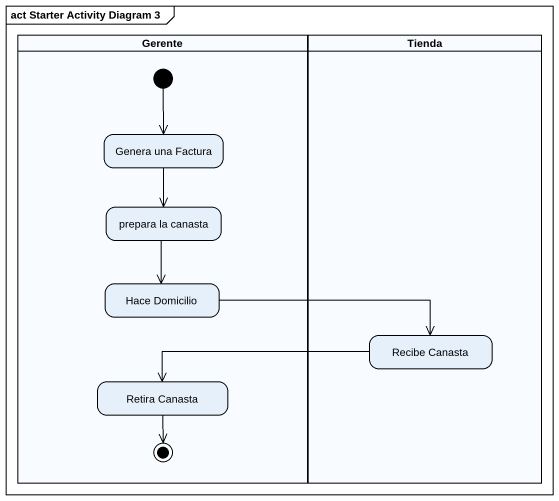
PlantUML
@startuml
mainframe act Starter Activity Diagram 3
hide empty description
state Gerente <<partition>> {
  state "Genera una Factura" as Genera_una_Factura
  state "prepara la canasta" as prepara_la_canasta
  state "Hace Domicilio" as Hace_Domicilio
  state "Retira Canasta" as Retira_Canasta
  [*] --> Genera_una_Factura
  Retira_Canasta --> [*]
}
state Tienda <<partition>> {
  state "Recibe Canasta" as Recibe_Canasta
}
Genera_una_Factura --> prepara_la_canasta
prepara_la_canasta --> Hace_Domicilio
Hace_Domicilio -right-> Recibe_Canasta
Recibe_Canasta -left-> Retira_Canasta
@enduml
